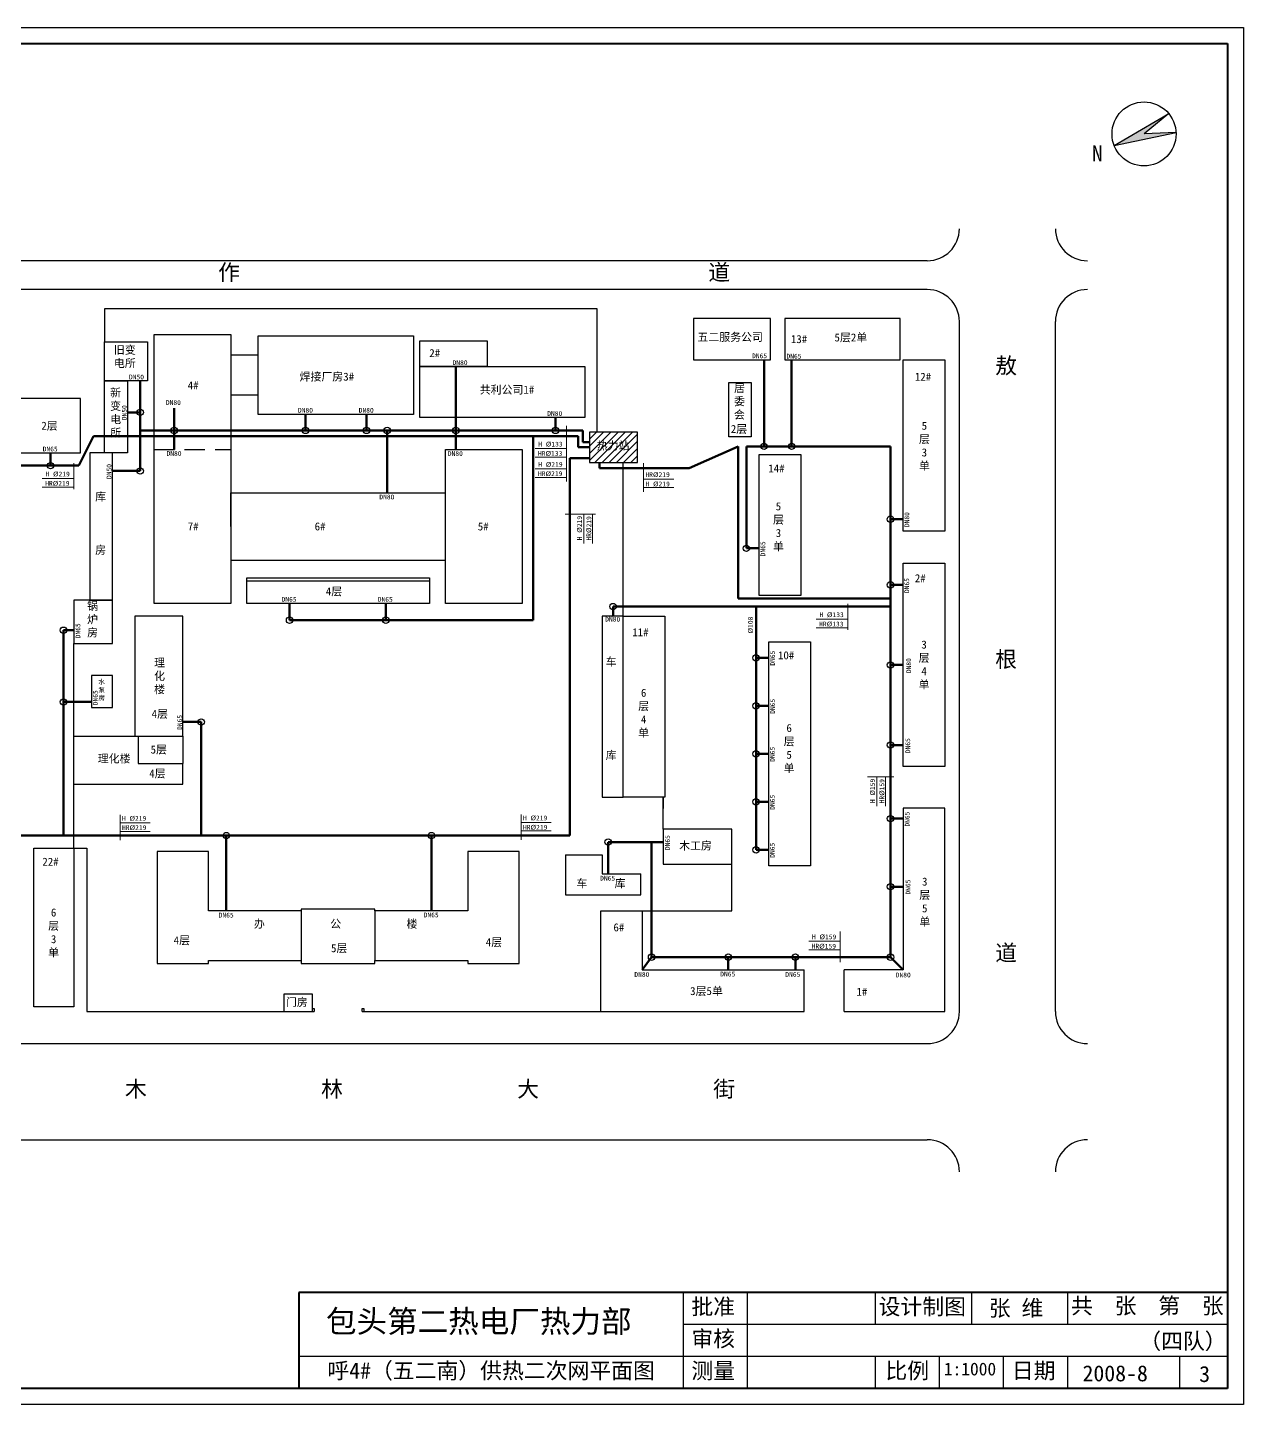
# Model space of a CAD drawing. Header units: millimetres. Extents: x 710 to 1314, y 285 to 715.
# Drawn here: x 934.5 to 1314.2, y 285.3 to 715.3 of the extents above; entities that cross this region are included whole.
import ezdxf

# ---------------------------------------------------------------- set-up
doc = ezdxf.new("R2010")
doc.units = ezdxf.units.MM
doc.linetypes.add('HIDDEN', pattern=[9.525, 6.35, -3.175])
doc.layers.add('围栏', color=3, linetype='Continuous')
doc.layers.add('边线', color=1, linetype='Continuous')
doc.layers.add('标注', color=7, linetype='Continuous', lineweight=18)
doc.layers.add('管道', color=7, linetype='Continuous', lineweight=50)

msp = doc.modelspace()

# ---------------------------------------------------------------- hatches: boundary and pattern name
msp.add_hatch(color=256).paths.add_polyline_path([(1273.8, 678.52), (1293.12, 682.6), (1283.13, 682.12), (1290.86, 688.46)])
at = {"layer": '标注'}
h = msp.add_hatch(dxfattribs=at)
h.set_pattern_fill('ANSI31', color=256, scale=0.5, style=0)
h.paths.add_polyline_path([(1124.95, 589.03), (1109.95, 589.03), (1109.95, 579.53), (1124.95, 579.53)])
h.paths.add_polyline_path([(1111.57, 586.62), (1123.34, 586.62), (1123.34, 582.07), (1111.57, 582.07)], flags=24)

# ---------------------------------------------------------------- linework, layer by layer
at = {"lineweight": 40}
for p, q in [((715.18, 710.35), (1309.18, 710.35)), ((1309.18, 710.35), (1309.18, 290.35)), ((1309.18, 320.35), (1019.18, 320.35)), ((1019.18, 320.35), (1019.18, 290.35)), ((1309.18, 290.35), (715.18, 290.35))]:
    msp.add_line(p, q, dxfattribs=at)
for p, q in [((1273.8, 678.52), (1290.86, 688.46)), ((1290.86, 688.46), (1283.13, 682.12)), ((1273.8, 678.52), (1293.12, 682.6)), ((1293.12, 682.6), (1283.13, 682.12)), ((1215.45, 642.53), (802.95, 642.53)), ((1215.45, 633.53), (802.95, 633.53)), ((1166.45, 624.53), (1142.45, 624.53)), ((1142.45, 624.53), (1142.45, 611.53)), ((1166.45, 611.53), (1166.45, 624.53)), ((1206.95, 624.53), (1170.95, 624.53)), ((1170.95, 624.53), (1170.95, 611.53)), ((1206.95, 611.53), (1206.95, 624.53)), ((1225.45, 408.03), (1225.45, 623.53)), ((1255.45, 408.03), (1255.45, 623.53)), ((973.95, 583.53), (973.95, 619.53)), ((973.95, 619.53), (997.95, 619.53)), ((997.95, 619.53), (997.95, 583.53)), ((958.45, 605.03), (958.45, 617.18)), ((958.45, 617.18), (971.95, 617.18)), ((971.95, 617.18), (971.95, 605.03)), ((1006.45, 594.53), (1006.45, 619.03)), ((1006.45, 619.03), (1054.95, 619.03)), ((1054.95, 619.03), (1054.95, 594.53)), ((1056.95, 609.53), (1056.95, 617.53)), ((1056.95, 617.53), (1077.95, 617.53)), ((1077.95, 617.53), (1077.95, 609.53)), ((1006.45, 613.03), (997.95, 613.03)), ((1142.45, 611.53), (1166.45, 611.53)), ((1170.95, 611.53), (1206.95, 611.53)), ((1207.95, 558.03), (1207.95, 611.53)), ((1207.95, 611.53), (1220.95, 611.53)), ((1220.95, 611.53), (1220.95, 558.03)), ((1056.95, 593.53), (1056.95, 609.53)), ((1056.95, 609.53), (1108.45, 609.53)), ((1077.95, 609.53), (1056.95, 609.53)), ((1108.45, 609.53), (1108.45, 593.53)), ((958.45, 582.53), (958.45, 605.03)), ((958.45, 605.03), (965.65, 605.03)), ((971.95, 605.03), (958.45, 605.03)), ((965.65, 605.03), (965.65, 582.53)), ((1153.45, 587.53), (1153.45, 604.53)), ((1153.45, 604.53), (1160.45, 604.53)), ((1160.45, 604.53), (1160.45, 587.53)), ((950.95, 599.53), (902.45, 599.53)), ((950.95, 582.53), (950.95, 599.53)), ((1006.45, 600.53), (997.95, 600.53)), ((1054.95, 594.53), (1006.45, 594.53)), ((1108.45, 593.53), (1056.95, 593.53)), ((1109.95, 589.03), (1109.95, 579.53)), ((1124.95, 589.03), (1109.95, 589.03)), ((1124.95, 579.53), (1124.95, 589.03)), ((1160.45, 587.53), (1153.45, 587.53)), ((902.45, 582.53), (950.95, 582.53)), ((953.95, 582.53), (953.95, 536.53)), ((960.95, 582.53), (953.95, 582.53)), ((965.65, 582.53), (958.45, 582.53)), ((960.95, 536.53), (960.95, 582.53)), ((973.95, 535.53), (973.95, 583.53)), ((997.95, 583.53), (997.95, 535.53)), ((1064.95, 535.53), (1064.95, 583.53)), ((1064.95, 583.53), (1088.95, 583.53)), ((1088.95, 583.53), (1088.95, 535.53)), ((1162.95, 538.03), (1162.95, 582.03)), ((1162.95, 582.03), (1175.95, 582.03)), ((1175.95, 582.03), (1175.95, 538.03)), ((1109.95, 579.53), (1124.95, 579.53)), ((997.95, 559.53), (997.95, 570.03)), ((997.95, 570.03), (1064.95, 570.03)), ((1220.95, 558.03), (1207.95, 558.03)), ((997.95, 549.03), (1064.95, 549.03)), ((1207.95, 484.53), (1207.95, 548.03)), ((1207.95, 548.03), (1220.95, 548.03)), ((1220.95, 548.03), (1220.95, 484.53)), ((1002.95, 542.53), (1002.95, 543.53)), ((1002.95, 543.53), (1059.95, 543.53)), ((1002.95, 535.53), (1002.95, 542.53)), ((1002.95, 542.53), (1059.95, 542.53)), ((1059.95, 543.53), (1059.95, 542.53)), ((1059.95, 542.53), (1059.95, 535.53)), ((1175.95, 538.03), (1162.95, 538.03)), ((948.95, 536.53), (948.95, 523.03)), ((960.95, 536.53), (948.95, 536.53)), ((953.95, 536.53), (960.95, 536.53)), ((960.95, 523.03), (960.95, 536.53)), ((997.95, 535.53), (973.95, 535.53)), ((1059.95, 535.53), (1002.95, 535.53)), ((1088.95, 535.53), (1064.95, 535.53)), ((982.95, 531.53), (967.95, 531.53)), ((967.95, 531.53), (967.95, 494.03)), ((982.95, 494.03), (982.95, 531.53)), ((1120.45, 531.53), (1113.95, 531.53)), ((1113.95, 531.53), (1113.95, 475.03)), ((1120.45, 475.03), (1120.45, 531.53)), ((1120.45, 531.53), (1133.45, 531.53)), ((1133.45, 531.53), (1133.45, 475.03)), ((948.95, 523.03), (960.95, 523.03)), ((1165.95, 453.53), (1165.95, 523.53)), ((1165.95, 523.53), (1178.95, 523.53)), ((1178.95, 523.53), (1178.95, 453.53)), ((960.95, 513.03), (954.45, 513.03)), ((954.45, 513.03), (954.45, 503.03)), ((960.95, 503.03), (960.95, 513.03)), ((954.45, 503.03), (960.95, 503.03)), ((948.95, 479.03), (948.95, 494.03)), ((948.95, 494.03), (982.95, 494.03)), ((968.95, 494.03), (968.95, 485.53)), ((982.95, 494.03), (982.95, 485.53)), ((968.95, 485.53), (982.95, 485.53)), ((982.95, 479.03), (982.95, 485.53)), ((1220.95, 484.53), (1207.95, 484.53)), ((948.95, 479.03), (968.95, 479.03)), ((968.95, 479.03), (982.95, 479.03)), ((1113.95, 475.03), (1120.45, 475.03)), ((1133.45, 475.03), (1120.45, 475.03)), ((1220.95, 471.53), (1207.95, 471.53)), ((1207.95, 471.53), (1207.95, 421.03)), ((1220.95, 408.03), (1220.95, 471.53)), ((1154.45, 465.03), (1132.95, 465.03)), ((1132.95, 465.03), (1132.95, 454.03)), ((1154.45, 454.03), (1154.45, 465.03)), ((936.45, 409.53), (936.45, 459.03)), ((936.45, 459.03), (948.95, 459.03)), ((948.95, 459.03), (948.95, 409.53)), ((974.95, 458.03), (974.95, 423.03)), ((990.95, 458.03), (974.95, 458.03)), ((990.95, 439.53), (990.95, 458.03)), ((1087.95, 458.03), (1071.95, 458.03)), ((1071.95, 458.03), (1071.95, 439.53)), ((1087.95, 423.03), (1087.95, 458.03)), ((1102.45, 457.03), (1113.95, 457.03)), ((1102.45, 457.03), (1102.45, 444.53)), ((1113.95, 457.03), (1113.95, 451.03)), ((1132.95, 454.03), (1154.45, 454.03)), ((1178.95, 453.53), (1165.95, 453.53)), ((1113.95, 451.03), (1125.95, 451.03)), ((1125.95, 444.53), (1125.95, 451.03)), ((1102.45, 444.53), (1125.95, 444.53)), ((1019.95, 439.53), (990.95, 439.53)), ((1042.95, 440.03), (1019.95, 440.03)), ((1019.95, 440.03), (1019.95, 439.53)), ((1019.95, 439.53), (1019.95, 424.03)), ((1042.95, 439.53), (1042.95, 440.03)), ((1071.95, 439.53), (1042.95, 439.53)), ((1042.95, 439.53), (1042.95, 424.03)), ((1113.45, 408.03), (1113.45, 439.53)), ((1113.45, 439.53), (1126.45, 439.53)), ((1126.45, 439.53), (1126.45, 421.03)), ((974.95, 423.03), (990.95, 423.03)), ((990.95, 423.03), (990.95, 424.03)), ((990.95, 424.03), (1019.95, 424.03)), ((1019.95, 424.03), (1019.95, 423.03)), ((1019.95, 423.03), (1042.95, 423.03)), ((1042.95, 423.03), (1042.95, 424.03)), ((1042.95, 424.03), (1071.95, 424.03)), ((1071.95, 424.03), (1071.95, 423.03)), ((1071.95, 423.03), (1087.95, 423.03)), ((1126.45, 421.03), (1176.95, 421.03)), ((1176.95, 408.03), (1176.95, 421.03)), ((1189.45, 408.03), (1189.45, 421.03)), ((1207.95, 421.03), (1189.45, 421.03)), ((1023.45, 413.53), (1014.45, 413.53)), ((1014.45, 413.53), (1014.45, 408.03)), ((1023.45, 408.03), (1023.45, 413.53)), ((948.95, 409.53), (936.45, 409.53)), ((1014.45, 408.03), (1023.45, 408.03)), ((1113.45, 408.03), (1176.95, 408.03)), ((1189.45, 408.03), (1220.95, 408.03)), ((802.95, 398.03), (1215.45, 398.03)), ((802.95, 368.03), (1215.45, 368.03)), ((1139.18, 320.35), (1139.18, 290.35)), ((1159.18, 320.35), (1159.18, 290.35)), ((1199.18, 320.35), (1199.18, 310.35)), ((1229.22, 320.35), (1229.22, 310.35)), ((1259.18, 320.35), (1259.18, 310.35)), ((1309.18, 310.35), (1139.18, 310.35)), ((1309.18, 300.35), (1019.18, 300.35)), ((1199.18, 300.35), (1199.18, 290.35)), ((1219.18, 300.35), (1219.18, 290.35)), ((1239.18, 300.35), (1239.18, 290.35)), ((1259.18, 300.35), (1259.18, 290.35)), ((1294.18, 300.35), (1294.18, 290.35))]:
    msp.add_line(p, q)
at = {"linetype": 'HIDDEN'}
msp.add_line((973.95, 583.53), (997.95, 583.53), dxfattribs=at)
for centre, radius in [((1283.13, 682.12), 10), ((969.65, 595.17), 1), ((980.27, 589.53), 1), ((1021.27, 589.53), 1), ((1040.3, 589.53), 1), ((1046.78, 589.53), 1), ((1068.18, 589.53), 1), ((1099.32, 589.53), 1), ((1164.45, 584.55), 1), ((1173.08, 584.55), 1), ((941.65, 578.53), 1), ((969.65, 576.86), 1), ((1203.95, 561.79), 1), ((1158.95, 552.71), 1), ((1203.95, 541.28), 1), ((1117.31, 534.52), 1), ((1016.29, 530.26), 1), ((1046.32, 530.26), 1), ((945.69, 527.14), 1), ((1161.95, 518.53), 1), ((1203.95, 516.28), 1), ((945.69, 504.73), 1), ((1161.95, 503.53), 1), ((988.7, 498.49), 1), ((1203.95, 491.28), 1), ((1161.95, 488.53), 1), ((1161.95, 473.53), 1), ((1203.95, 468.3), 1), ((996.52, 463), 1), ((1060.58, 463), 1), ((1115.79, 461), 1), ((1161.95, 458.53), 1), ((1203.95, 447.05), 1), ((1129.33, 425.03), 1), ((1153.3, 425.03), 1), ((1174.24, 425.03), 1), ((1203.95, 425.03), 1)]:
    msp.add_circle(centre, radius)
for centre, start, end in [((1215.45, 652.53), 270, 0), ((1265.45, 652.53), 180, 270), ((1215.45, 623.53), 0, 90), ((1265.45, 623.53), 90, 180), ((1215.45, 408.03), 270, 0), ((1265.45, 408.03), 180, 270), ((1215.45, 358.03), 360, 90), ((1265.45, 358.03), 90, 180)]:
    msp.add_arc(centre, 10, start, end)
at = {"layer": '围栏'}
for p, q in [((1112.37, 627.53), (958.45, 627.53)), ((958.45, 627.53), (958.45, 617.18)), ((1112.37, 589.03), (1112.37, 627.53)), ((1120.45, 531.53), (1120.45, 579.53)), ((948.95, 459.03), (948.95, 523.03)), ((1132.95, 465.03), (1132.95, 475.03)), ((1132.95, 475.03), (1132.95, 471.49)), ((948.95, 459.03), (952.95, 459.03)), ((952.95, 459.03), (952.95, 408.03)), ((1154.45, 439.53), (1154.45, 454.03)), ((1126.45, 439.53), (1154.45, 439.53)), ((1023.45, 408.03), (1023.45, 409.03)), ((1023.45, 409.03), (1023.95, 409.03)), ((1023.95, 409.03), (1023.95, 408.03)), ((1038.95, 409.03), (1039.45, 409.03)), ((1038.95, 408.03), (1038.95, 409.03)), ((1039.45, 409.03), (1039.45, 408.03)), ((952.95, 408.03), (1014.45, 408.03)), ((1023.45, 408.03), (1023.95, 408.03)), ((1038.95, 408.03), (1113.45, 408.03))]:
    msp.add_line(p, q, dxfattribs=at)
at = {"layer": '标注'}
for p, q in [((1102.8, 573.62), (1102.8, 590.95)), ((1092.97, 583.89), (1102.8, 583.89)), ((1092.97, 581.19), (1102.8, 581.19)), ((948.9, 571.15), (948.9, 579.33)), ((1092.97, 577.56), (1102.8, 577.56)), ((1126.84, 570.39), (1126.84, 579.27)), ((939.07, 574.55), (948.9, 574.55)), ((1092.97, 574.85), (1102.8, 574.85)), ((1126.84, 574.36), (1136.25, 574.36)), ((939.07, 571.84), (948.9, 571.84)), ((1126.84, 571.66), (1136.25, 571.66)), ((1111.82, 563.43), (1102.34, 563.43)), ((1108.2, 554.25), (1108.2, 563.43)), ((1110.9, 554.25), (1110.9, 563.43)), ((1190.6, 527.21), (1190.6, 535.41)), ((1180.78, 530.61), (1190.6, 530.61)), ((1180.78, 527.91), (1190.6, 527.91)), ((1205.02, 481.34), (1196.78, 481.34)), ((1199.71, 472.16), (1199.71, 481.34)), ((1202.41, 472.16), (1202.41, 481.34)), ((963.35, 461.55), (963.35, 469.47)), ((1088.58, 461.67), (1088.58, 469.59)), ((963.35, 467.02), (972.76, 467.02)), ((1088.58, 467.14), (1097.99, 467.14)), ((1088.58, 464.44), (1097.99, 464.44)), ((963.35, 464.32), (972.76, 464.32)), ((1178.44, 430.01), (1188.26, 430.01)), ((1188.26, 423.5), (1188.26, 433.09)), ((1178.44, 427.31), (1188.26, 427.31))]:
    msp.add_line(p, q, dxfattribs=at)
at = {"layer": '管道'}
for p, q in [((1164.45, 584.55), (1164.45, 611.53)), ((1173.08, 611.53), (1173.08, 584.55)), ((1068.18, 609.53), (1068.18, 583.53)), ((969.65, 576.86), (969.65, 605.03)), ((969.65, 595.17), (965.65, 595.17)), ((980.27, 596.53), (980.27, 583.53)), ((1021.27, 589.53), (1021.27, 594.53)), ((1040.3, 589.53), (1040.3, 594.53)), ((1099.32, 589.53), (1099.32, 593.53)), ((1107.91, 589.53), (969.65, 589.53)), ((1046.78, 589.53), (1046.78, 570.03)), ((1107.91, 585.82), (1107.91, 589.53)), ((955.09, 587.78), (950.5, 578.53)), ((1106.41, 587.78), (955.09, 587.78)), ((1092.31, 587.78), (1092.31, 530.26)), ((1106.41, 584.28), (1106.41, 587.78)), ((1109.95, 585.82), (1107.91, 585.82)), ((941.65, 582.53), (941.65, 578.53)), ((1109.95, 580.82), (1103.82, 580.82)), ((1103.82, 580.82), (1103.82, 463)), ((1109.95, 584.28), (1106.41, 584.28)), ((1141.06, 577.71), (1156.34, 584.55)), ((1156.34, 584.55), (1156.34, 537.06)), ((1158.95, 584.55), (1203.95, 584.55)), ((1158.95, 584.55), (1158.95, 552.71)), ((1203.95, 584.55), (1203.95, 425.03)), ((950.5, 578.53), (897.95, 578.53)), ((969.65, 576.86), (960.95, 576.86)), ((1113.11, 579.53), (1113.11, 577.71)), ((1113.11, 577.71), (1141.06, 577.71)), ((1203.95, 561.79), (1207.95, 561.79)), ((1162.95, 552.71), (1158.95, 552.71)), ((1207.95, 541.28), (1203.95, 541.28)), ((1016.29, 530.26), (1016.29, 535.53)), ((1046.32, 530.26), (1046.32, 535.53)), ((1203.95, 534.52), (1117.31, 534.52)), ((1117.31, 534.52), (1117.31, 531.53)), ((1156.34, 537.06), (1203.95, 537.06)), ((1161.95, 458.53), (1161.95, 534.52)), ((1092.31, 530.26), (1016.29, 530.26)), ((945.69, 463), (945.69, 527.14)), ((945.69, 527.14), (948.95, 527.14)), ((1165.95, 518.53), (1161.95, 518.53)), ((1207.95, 516.28), (1203.95, 516.28)), ((945.69, 504.73), (954.45, 504.73)), ((1165.95, 503.53), (1161.95, 503.53)), ((988.7, 498.49), (982.95, 498.49)), ((988.7, 463), (988.7, 498.49)), ((1207.95, 491.28), (1203.95, 491.28)), ((1165.95, 488.53), (1161.95, 488.53)), ((1165.95, 473.53), (1161.95, 473.53)), ((1203.95, 468.3), (1207.95, 468.3)), ((932.45, 463), (1103.82, 463)), ((996.52, 463), (996.52, 439.53)), ((1060.58, 463), (1060.58, 439.53)), ((1115.79, 461), (1115.79, 451.03)), ((1115.79, 461), (1132.95, 461)), ((1129.33, 425.03), (1129.33, 461)), ((1165.95, 458.53), (1161.95, 458.53)), ((1203.95, 447.05), (1207.95, 447.05)), ((1129.33, 425.03), (1126.45, 421.03)), ((1203.95, 425.03), (1129.33, 425.03)), ((1153.3, 425.03), (1153.3, 421.03)), ((1174.24, 425.03), (1174.24, 421.03)), ((1203.95, 425.03), (1207.95, 421.03))]:
    msp.add_line(p, q, dxfattribs=at)
at = {"layer": '边线'}
for p, q in [((710.18, 715.35), (1314.18, 715.35)), ((1314.18, 715.35), (1314.18, 285.35)), ((1314.18, 285.35), (710.18, 285.35))]:
    msp.add_line(p, q, dxfattribs=at)

# ---------------------------------------------------------------- texts
at = {"insert": (1270.26, 673.53), "char_height": 5, "width": 13.437, "attachment_point": 1, "rotation": 180}
msp.add_mtext('N', dxfattribs=at)
at = {"attachment_point": 1}
for s, insert, char_height, width in [('{\\fFangSong_GB2312|b0|i0|c134|p49;批准}', (1141.77, 318.41), 5, 88.5221), ('{\\fFangSong_GB2312|b0|i0|c134|p49;设计制图}', (1200.24, 318.41), 5, 88.5221), ('{\\fFangSong_GB2312|b0|i0|c134|p49;共  张  第  张}', (1260.32, 318.68), 5, 88.5221), ('{\\fSimHei|b0|i0|c134|p2;包头第二热电厂热力部}', (1027.63, 314.81), 7, 133.3392), ('{\\fFangSong_GB2312|b0|i0|c134|p49;审核}', (1141.77, 308.41), 5, 88.5221), ('{\\fSimSun|b0|i0|c134|p54;呼4#（五二南）供热二次网平面图}', (1028.09, 298.43), 5, 145.304), ('{\\fFangSong_GB2312|b0|i0|c134|p49;测量}', (1141.77, 298.41), 5, 88.5221), ('{\\fFangSong_GB2312|b0|i0|c134|p49;比例}', (1202.36, 298.41), 5, 88.5221), ('{\\fFangSong_GB2312|b0|i0|c134|p49;日期}', (1241.85, 298.41), 5, 88.5221)]:
    msp.add_mtext(s, dxfattribs=dict(at, insert=insert, char_height=char_height, width=width))
at = {"layer": '标注'}
for s, insert, char_height, width, attachment_point in [('{\\fSimSun|b0|i0|c134|p54;合                                          作                                           道}', (844.3, 641.41), 5, 359.6947, 1), ('{\\fSimSun|b0|i0|c134|p54;五二服务公司}', (1143.65, 619.94), 2.5, 24.208, 1), ('13#', (1172.84, 619.3), 2.5, 5.8549, 1), ('5{\\fSimSun|b0|i0|c134|p54;层}2{\\fSimSun|b0|i0|c134|p54;单}', (1186.45, 619.81), 2.5, 16.1174, 1), ('{\\fSimSun|b0|i0|c134|p54;旧变电所}', (961.42, 615.93), 2.5, 7.7611, 1), ('{\\fSimSun|b0|i0|c134|p54;2#}', (1059.92, 614.94), 2.5, 15.8728, 1), ('DN80', (1067.19, 611.45), 1.5, 6.3469, 1), ('DN65', (1160.73, 613.58), 1.5, 6.3469, 1), ('DN65', (1171.46, 613.47), 1.5, 6.3469, 1), ('{\\fSimSun|b0|i0|c134|p54;敖\\P\\P\\P\\P\\P\\P\\P\\P\\P\\P\\P根\\P\\P\\P\\P\\P\\P\\P\\P\\P\\P\\P道}', (1236.64, 612.27), 5, 8.2666, 1), ('DN50', (966.13, 606.96), 1.5, 6.3469, 1), ('{\\fSimSun|b0|i0|c134|p54;焊接厂房3#}', (1019.41, 607.57), 2.5, 18.3969, 1), ('12#', (1211.55, 607.54), 2.5, 5.8549, 1), ('{\\fSimSun|b0|i0|c134|p54;新变电所}', (960.25, 602.58), 2.5, 3.4149, 1), ('{\\fSimSun|b0|i0|c134|p54;4#}', (984.48, 604.85), 2.5, 3.552, 1), ('{\\fSimSun|b0|i0|c134|p54;共利公司1#}', (1075.68, 603.49), 2.5, 22.2194, 1), ('{\\fSimSun|b0|i0|c134|p54;居委会}', (1155.09, 604.02), 2.5, 3.9375, 1), ('DN80', (977.65, 599), 1.5, 3.133, 1), ('DN80', (1018.9, 596.58), 1.5, 6.3469, 1), ('DN80', (1037.87, 596.58), 1.5, 6.3469, 1), ('DN80', (1096.75, 595.57), 1.5, 6.3469, 1), ('2{\\fSimSun|b0|i0|c134|p54;层}', (938.76, 592.25), 2.5, 6.0497, 1), ('2{\\fSimSun|b0|i0|c134|p54;层}', (1154.07, 591.23), 2.5, 7.5901, 1), ('5{\\fSimSun|b0|i0|c134|p54;层}3{\\fSimSun|b0|i0|c134|p54;单}', (1214.54, 584.6), 2.5, 5.0789, 5), ('H %%C133', (1093.95, 586.01), 1.5, 11.8997, 1), ('{\\fSimSun|b0|i0|c134|p54;热力站}', (1112.2, 586), 2.5, 16.1445, 1), ('DN65', (939.18, 584.48), 1.5, 6.3469, 1), ('DN80', (977.86, 583.09), 1.5, 3.133, 1), ('DN80', (1065.7, 583.06), 1.5, 6.3469, 1), ('HR%%C133', (1093.87, 583.1), 1.5, 11.9811, 1), ('H %%C219', (940.05, 576.67), 1.5, 11.8997, 1), ('HR%%C219', (1093.87, 576.77), 1.5, 11.9811, 1), ('H %%C219', (1093.95, 579.67), 1.5, 11.8997, 1), ('HR%%C219', (1127.42, 576.48), 1.5, 13.5629, 1), ('14#', (1165.79, 578.92), 2.5, 5.8549, 1), ('HR%%C219', (939.97, 573.76), 1.5, 11.9811, 1), ('H %%C219', (1127.44, 573.57), 1.5, 13.5393, 1), ('{\\fSimSun|b0|i0|c134|p54;库\\P\\P\\P\\P房}', (955.57, 570.1), 2.5, 2.9709, 1), ('DN80', (1044.32, 569.5), 1.5, 6.3469, 1), ('5{\\fSimSun|b0|i0|c134|p54;层}3{\\fSimSun|b0|i0|c134|p54;单}', (1168.96, 559.44), 2.5, 5.0789, 5), ('{\\fSimSun|b0|i0|c134|p54;7#}', (984.48, 560.8), 2.5, 3.552, 1), ('{\\fSimSun|b0|i0|c134|p54;6#}', (1024.12, 560.8), 2.5, 3.552, 1), ('{\\fSimSun|b0|i0|c134|p54;5#}', (1075.06, 560.8), 2.5, 3.552, 1), ('2#', (1211.55, 544.62), 2.5, 5.8549, 1), ('DN65', (1013.79, 537.54), 1.5, 6.3469, 1), ('4{\\fSimSun|b0|i0|c134|p54;层}', (1027.6, 540.5), 2.5, 9.5026, 1), ('DN65', (1043.82, 537.54), 1.5, 6.3469, 1), ('{\\fSimSun|b0|i0|c134|p54;锅炉房}', (953.06, 535.97), 2.5, 4.278, 1), ('DN80', (1114.85, 531.33), 1.5, 6.3469, 1), ('HR%%C133', (1181.67, 529.82), 1.5, 11.9811, 1), ('H %%C133', (1181.75, 532.73), 1.5, 11.8997, 1), ('11#', (1123.32, 527.75), 2.5, 5.8549, 1), ('10#', (1168.81, 520.55), 2.5, 5.8549, 1), ('3{\\fSimSun|b0|i0|c134|p54;层}4{\\fSimSun|b0|i0|c134|p54;单}', (1214.44, 516.27), 2.5, 5.0789, 5), ('{\\fSimSun|b0|i0|c134|p54;理化楼}', (973.98, 518.26), 2.5, 4.0909, 1), ('{\\fSimSun|b0|i0|c134|p54;车\\P\\P\\P\\P\\P\\P\\P库}', (1115.01, 518.54), 2.5, 3.4912, 1), ('{\\fSimSun|b0|i0|c134|p54;水泵房}', (956.54, 511.75), 1.5, 2.1838, 1), ('6{\\fSimSun|b0|i0|c134|p54;层}4{\\fSimSun|b0|i0|c134|p54;单}', (1126.86, 501.22), 2.5, 5.0789, 5), ('4{\\fSimSun|b0|i0|c134|p54;层}', (973.21, 502.25), 2.5, 7.5901, 1), ('6{\\fSimSun|b0|i0|c134|p54;层}5{\\fSimSun|b0|i0|c134|p54;单}', (1172.3, 490.19), 2.5, 5.0789, 5), ('5{\\fSimSun|b0|i0|c134|p54;层}', (972.88, 491.11), 2.5, 7.5901, 1), ('{\\fSimSun|b0|i0|c134|p54;理化楼}', (956.38, 488.29), 2.5, 10.9091, 1), ('4{\\fSimSun|b0|i0|c134|p54;层}', (972.46, 483.64), 2.5, 7.5901, 1), ('H %%C219', (963.93, 469.14), 1.5, 13.5629, 1), ('H %%C219', (1089.17, 469.26), 1.5, 13.5629, 1), ('HR%%C219', (963.96, 466.24), 1.5, 13.5393, 1), ('HR%%C219', (1089.19, 466.35), 1.5, 13.5393, 1), ('{\\fSimSun|b0|i0|c134|p54;木工房}', (1137.94, 461.09), 2.5, 13.326, 1), ('22#', (939.07, 456.09), 2.5, 5.8549, 1), ('{\\fSimSun|b0|i0|c134|p54;车     库}', (1105.87, 449.33), 2.5, 19.2036, 1), ('DN65', (1113.27, 450.45), 1.5, 6.3469, 1), ('3{\\fSimSun|b0|i0|c134|p54;层}5{\\fSimSun|b0|i0|c134|p54;单}', (1214.65, 442.24), 2.5, 5.0789, 5), ('6{\\fSimSun|b0|i0|c134|p54;层}3{\\fSimSun|b0|i0|c134|p54;单}', (942.59, 432.6), 2.5, 5.0789, 5), ('DN65', (994.14, 438.91), 1.5, 6.3469, 1), ('DN65', (1058.16, 438.97), 1.5, 6.3469, 1), ('{\\fSimSun|b0|i0|c134|p54;办            公            楼}', (1005.17, 436.69), 2.5, 60.253, 1), ('6#', (1117.43, 435.6), 2.5, 4.9508, 1), ('4{\\fSimSun|b0|i0|c134|p54;层}', (980.07, 431.55), 2.5, 7.5901, 1), ('4{\\fSimSun|b0|i0|c134|p54;层}', (1077.55, 430.95), 2.5, 7.5901, 1), ('H %%C159', (1179.42, 432.13), 1.5, 11.8997, 1), ('5{\\fSimSun|b0|i0|c134|p54;层}', (1029.22, 429.08), 2.5, 6.8068, 1), ('HR%%C159', (1179.33, 429.22), 1.5, 11.9811, 1), ('DN80', (1123.96, 420.39), 1.5, 6.3469, 1), ('DN65', (1150.78, 420.51), 1.5, 6.3469, 1), ('DN65', (1171.1, 420.39), 1.5, 6.3469, 1), ('DN80', (1205.58, 420.23), 1.5, 6.3469, 1), ('3{\\fSimSun|b0|i0|c134|p54;层}5{\\fSimSun|b0|i0|c134|p54;单}', (1141.37, 415.7), 2.5, 16.1174, 1), ('1#', (1193.32, 415.46), 2.5, 5.8549, 1), ('{\\fSimSun|b0|i0|c134|p54;门房}', (1015.14, 412.23), 2.5, 9.534, 1), ('{\\fSimSun|b0|i0|c134|p54;呼                得                木                林                大                街}', (842.39, 386.39), 5, 342.4036, 1), ('{\\fKaiTi_GB2312|b0|i0|c134|p49;张 维}', (1234.67, 317.96), 5, 30.3874, 1), ('{\\fKaiTi_GB2312|b0|i0|c134|p49;（四队）}', (1281.64, 307.65), 5, 30.3874, 1), ('{\\H0.8x;1:1000}', (1220.62, 298.42), 5, 42.6517, 1), ('2008-8', (1263.92, 297.57), 5, 42.6517, 1), ('3', (1300.35, 297.36), 5, 42.6517, 1)]:
    msp.add_mtext(s, dxfattribs=dict(at, insert=insert, char_height=char_height, width=width, attachment_point=attachment_point))
at = {"layer": '标注', "char_height": 1.5, "attachment_point": 1, "rotation": 90}
for s, insert, width in [('DN50', (963.91, 592.71), 3.133), ('DN50', (959.16, 574.35), 3.133), ('H %%C219', (1106.08, 555.22), 11.8997), ('HR%%C219', (1108.99, 555.14), 11.9811), ('DN80', (1208.31, 559.32), 3.133), ('DN65', (1163.35, 550.2), 3.133), ('DN65', (1208.28, 538.73), 3.133), ('%%C108', (1159.44, 526.12), 9.9494), ('DN65', (949.44, 524.6), 3.133), ('DN65', (1166.37, 516.07), 3.133), ('DN80', (1208.87, 513.72), 3.133), ('DN65', (954.86, 503.7), 3.133), ('DN65', (1166.37, 501.02), 3.133), ('DN65', (981.2, 495.99), 3.133), ('DN65', (1208.6, 488.73), 3.133), ('DN65', (1166.31, 486.03), 3.133), ('H %%C159', (1197.59, 473.14), 11.8997), ('HR%%C159', (1200.5, 473.06), 11.9811), ('DN65', (1166.31, 471.04), 3.133), ('DN65', (1208.4, 465.8), 3.133), ('DN65', (1133.54, 458.45), 3.133), ('DN65', (1166.3, 456.07), 3.133), ('DN65', (1208.67, 444.57), 3.133)]:
    msp.add_mtext(s, dxfattribs=dict(at, insert=insert, width=width))

doc.saveas('drawing.dxf')
